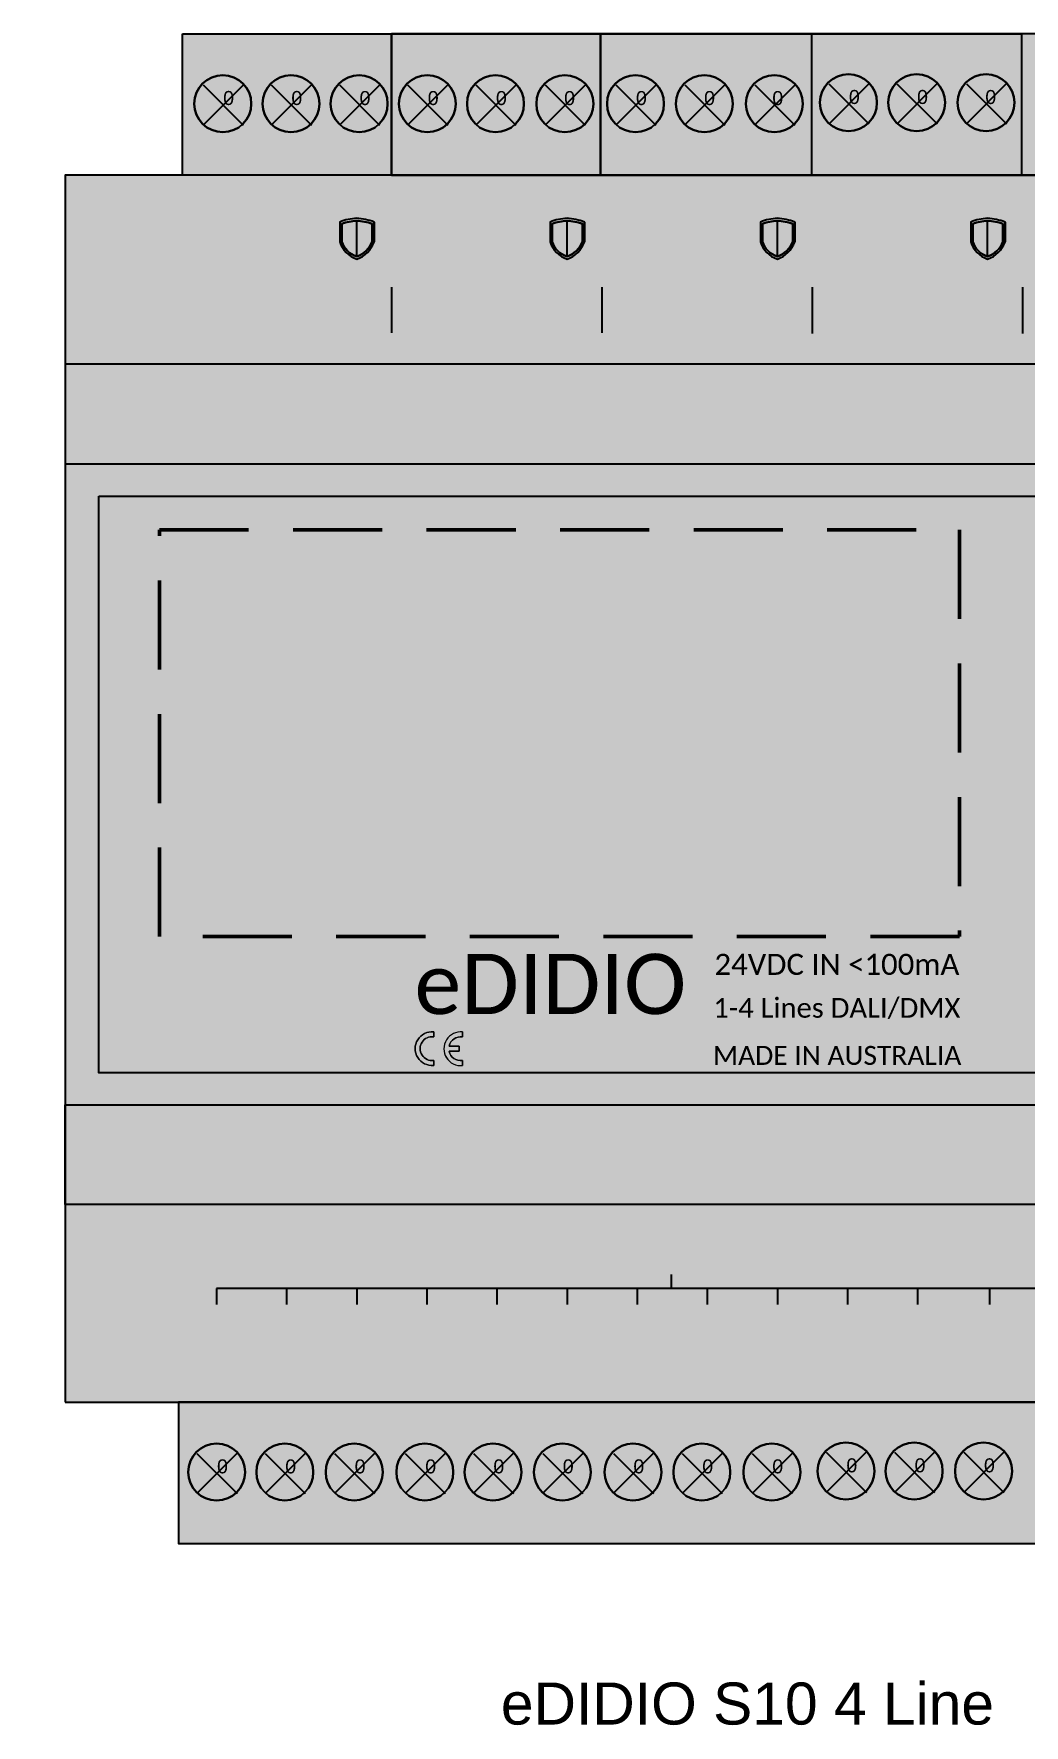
# Model space of a CAD drawing. Header units: millimetres. Extents: x -41 to 354635, y 12 to 309.
# Drawn here: x 36.9 to 107.5, y 13 to 133.6 of the extents above; entities that cross this region are included whole.
import ezdxf

# ---------------------------------------------------------------- set-up
doc = ezdxf.new("R2010")
doc.units = ezdxf.units.MM
doc.linetypes.add('DASHED2', pattern=[9.524999999999999, 6.35, -3.175])
doc.styles.add('ARIALN', font='ARIALN.TTF')
doc.styles.get("Standard").update_dxf_attribs({"font": 'arial.ttf'})

# ---------------------------------------------------------------- blocks, each defined once
blk = doc.blocks.new('CF_EDIDIO_4P')
at = {"color": 7, "attachment_point": 1, "style": 'ARIALN'}
for s, insert, char_height, width in [('{\\H1x;+}', (7.747398752941422, 84.67011732558694), 2.2, 51938.43650000002), ('-', (12.97302408942176, 84.6849349383499), 2.2, 51938.43650000002), ('{\\H1x;+}', (22.74739875294142, 84.67011732558694), 2.2, 51938.43650000002), ('-', (27.97302408942176, 84.6849349383499), 2.2, 51938.43650000002), ('{\\H1x;IR}', (42.189251107009, 84.68287202470952), 2.2, 51938.4365), ('3V3', (50.86688659006347, 84.70156816625519), 2.2, 51938.43650000001), ('-', (58.0503027145113, 84.67213941453286), 2.2, 51938.43650000002), ('+', (62.83925813704388, 84.70156816625519), 2.2, 51938.43650000001), ('{\\H0.88x;DATA 1}', (9.259692677516, 79.43996447110447), 2.5, 51938.4364505088), ('{\\H0.88x;DATA 2}', (24.25969267751577, 79.43996447110447), 2.5, 51938.4364505088), ('{\\H0.88x;LG}', (36.99481518178902, 79.43996447110447), 2.5, 51938.4364505088), ('{\\H0.88x;LG}', (46.99481518178902, 79.43996447110447), 2.5, 51938.4364505088), ('{\\H0.88x;24V}', (58.6663080315592, 79.43996447110447), 2.5, 51938.4364505088), ('{\\H0.88x;DALI / DMX LINES}', (9.631097532982835, 71.58355245082066), 2.5, 51938.4364505088), ('{\\H0.88x;AUXILARY}', (39.59566747676342, 71.58355245082066), 2.5, 51938.4364505088), ('{\\H0.88x;DC IN}', (57.74036696745077, 71.58355245082066), 2.5, 51938.4364505088), ('{\\H0.88x;ETHERNET PORT}', (26.05356120570448, 18.63273733283211), 2.5, 51938.4364505088), ('INPUTS', (21.34847105124689, 11.58766377617445), 2.2, 51938.4364505088), ('I/O', (54.41910247751937, 11.58782479181809), 2.2, 51938.4364505088), ('{\\H0.88x;1}', (7.273475453368093, 6.269881347694536), 2.5, 51938.4364505088), ('{\\H0.88x;2}', (12.20357588965342, 6.269881347694536), 2.5, 51938.4364505088), ('{\\H0.88x;3}', (17.23852567151087, 6.269881347694536), 2.5, 51938.4364505088), ('{\\H0.88x;4}', (22.27347545336809, 6.269881347694536), 2.5, 51938.4364505088), ('{\\H0.88x;5}', (27.21522581693924, 6.269881347694536), 2.5, 51938.4364505088), ('{\\H0.88x;6}', (32.21522581693924, 6.269881347694536), 2.5, 51938.4364505088), ('{\\H0.88x;7}', (37.27335806098839, 6.269881347694536), 2.5, 51938.4364505088), ('{\\H0.88x;8}', (42.27335806098839, 6.269881347694536), 2.5, 51938.4364505088), ('{\\H0.88x;9}', (47.27335806098861, 6.269881347694536), 2.5, 51938.4364505088), ('{\\H0.88x;10}', (51.60791258892257, 6.269881347694536), 2.5, 51938.4364505088), ('{\\H0.88x;11}', (56.67681009480364, 6.269881347694536), 2.5, 51938.4364505088), ('{\\H0.88x;12}', (61.67681009480364, 6.269881347694536), 2.5, 51938.4364505088)]:
    blk.add_mtext(s, dxfattribs=dict(at, insert=insert, char_height=char_height, width=width))
at = {"color": 1, "attachment_point": 1, "style": 'ARIALN'}
for s, insert, char_height, width in [('{\\fCalibri|b0|i0|c0|p0;\\H1x;CONTROL}', (50.35676413907538, 60.55456011454874), 2.820243721163349, 84508.18742535642), ('\\fCalibri|b0|i0|c0|p0;FREAK', (50.29589260293039, 56.8809155012051), 4.452, 131949.2101530607)]:
    blk.add_mtext(s, dxfattribs=dict(at, insert=insert, char_height=char_height, width=width))
at = {"color": 7, "true_color": 0xffffff, "attachment_point": 1, "style": 'ARIALN'}
for s, insert, char_height, width in [('{\\fCalibri|b0|i0|c0|p0;Mon    12:10\\P18/12/2025\\PProfile 1}', (7.446573963753394, 59.41116967388655), 1.8, 52714.6545), ('{\\fCalibri|b0|i0|c0|p0;DC IN}', (32.88601724109856, 56.82316872195281), 2, 59475.48284584535), ('{\\fCalibri|b0|i0|c0|p0;Made In Australia}', (6.793984389736465, 47.74021779521865), 2, 65423.03113042989), ('{\\fCalibri|b0|i0|c0|p0;DATA}', (33.0651725003753, 44.8250991486201), 2, 59475.48284584535), ('{\\fCalibri|b0|i0|c0|p0;24VDC IN <400mA}', (6.793984389736465, 42.9572984638113), 1.9, 65423.03113042989)]:
    blk.add_mtext(s, dxfattribs=dict(at, insert=insert, char_height=char_height, width=width))
at = {"insert": (40.13174750968471, 32.97105524366611), "char_height": 2.5, "width": 67315.92440088178, "attachment_point": 1, "style": 'ARIALN'}
blk.add_mtext('{\\fCalibri|b0|i0|c0|p0;\\c16777215;Network Enabled\\C7;}', dxfattribs=at)
at = {"flags": 1}
for tag, p in [('PWR_NEG', (58.51638564077655, 93.17998054180305)), ('PWR_POS', (63.51293003559329, 93.17998054180305)), ('DA1+', (8.633096360291688, 93.01077789824365)), ('DA1-', (13.49585688627428, 93.01077789824365)), ('DA1G', (18.44542842886165, 93.01077789824365)), ('DA2+', (23.47825191121798, 93.01396248546986)), ('DA2-', (28.39154436626575, 93.01077789824365)), ('DA2G', (33.38808876108249, 93.01077789824365)), ('IN1', (8.43974600814397, -5.076396942138558)), ('IN2', (13.29932194690015, -5.073212354912348)), ('IN3', (18.25207807671393, -5.076396942138558)), ('IN4', (23.28808614629668, -5.076396942138558)), ('IN5', (28.19819401411803, -5.076396942138558)), ('IN6', (33.19473840893477, -5.076396942138558)), ('IN7', (38.47496616846207, -4.996815412773676)), ('IN8', (43.34091128167108, -4.999999999999886)), ('IN9', (48.29048282425845, -4.999999999999886)), ('IN10', (53.3264908938412, -4.999999999999886)), ('IN11', (58.23659876166255, -4.999999999999886)), ('IN12', (63.23314315647929, -4.999999999999886))]:
    blk.add_attdef(tag, p, '', height=1, dxfattribs=at)
blk = doc.blocks.new('CF_EDIDIO_6P')
h = blk.add_hatch(color=3)
h.dxf.hatch_style = 1
h.paths.add_polyline_path([(8.372422157074084, 97.57639694213862), (23.27802984313382, 97.57639694213862), (23.27802984313382, 87.49999999999994), (8.372422157074084, 87.49999999999994)])
h = blk.add_hatch(color=3)
h.dxf.hatch_style = 1
h.paths.add_polyline_path([(23.27802984313382, 97.57639694213862), (38.18363752919356, 97.57639694213862), (38.18363752919356, 87.49999999999994), (23.27802984313382, 87.49999999999994)])
h = blk.add_hatch(color=3)
h.dxf.hatch_style = 1
h.paths.add_polyline_path([(38.18363752919356, 97.57639694213862), (88.11486426143517, 97.57639694213862), (88.11486426143517, 87.49999999999994), (38.18363752919356, 87.49999999999994)])
at = {"true_color": 0xffffff}
for points in [[(13.26980866615156, 92.59280570229379, 1), (9.206659996907888, 92.59280570229379, 1)], [(18.13256919213416, 92.59280570229379, 1), (14.06942052289048, 92.59280570229379, 1)], [(22.99532971811675, 92.59280570229379, 1), (18.93218104887308, 92.59280570229379, 1)], [(27.85809024409934, 92.59280570229379, 1), (23.79494157485567, 92.59280570229379, 1)], [(32.72085077008194, 92.59280570229379, 1), (28.65770210083826, 92.59280570229379, 1)], [(37.6704223126693, 92.59280570229379, 1), (33.60727364342563, 92.59280570229379, 1)], [(42.70643038225205, 92.59280570229379, 1), (38.64328171300838, 92.59280570229379, 1)], [(47.6165382500734, 92.59280570229379, 1), (43.55338958082973, 92.59280570229379, 1)], [(52.61308264489014, 92.59280570229379, 1), (48.54993397564647, 92.59280570229379, 1)], [(57.89649499164386, 92.66920264443246, 1), (53.83334632240019, 92.66920264443246, 1)], [(62.75925551762646, 92.66920264443246, 1), (58.69610684838278, 92.66920264443246, 1)], [(67.70882706021382, 92.66920264443246, 1), (63.64567839097015, 92.66920264443246, 1)], [(12.83105305189031, -4.983591239844884, 1), (8.767904382646634, -4.983591239844884, 1)], [(17.6938135778729, -4.983591239844884, 1), (13.63066490862923, -4.983591239844884, 1)], [(22.64338512046027, -4.983591239844884, 1), (18.58023645121659, -4.983591239844884, 1)], [(27.67939319004302, -4.983591239844884, 1), (23.61624452079934, -4.983591239844884, 1)], [(32.54215371602561, -4.983591239844884, 1), (28.47900504678194, -4.983591239844884, 1)], [(37.49172525861297, -4.983591239844884, 1), (33.4285765893693, -4.983591239844884, 1)], [(42.52773332819572, -4.983591239844884, 1), (38.46458465895205, -4.983591239844884, 1)], [(47.43784119601708, -4.983591239844884, 1), (43.3746925267734, -4.983591239844884, 1)], [(52.43438559083381, -4.983591239844884, 1), (48.37123692159014, -4.983591239844884, 1)], [(57.71779793758753, -4.907194297706212, 1), (53.65464926834386, -4.907194297706212, 1)], [(62.58055846357013, -4.907194297706212, 1), (58.51740979432645, -4.907194297706212, 1)], [(67.53013000615749, -4.907194297706212, 1), (63.46698133691382, -4.907194297706212, 1)]]:
    blk.add_hatch(color=7, dxfattribs=at).paths.add_polyline_path(points)
at = {"true_color": 0x000000}
blk.add_hatch(color=18, dxfattribs=at).paths.add_polyline_path([(106.4999999999999, -5.684341886080801e-14), (-1.13686837721616e-13, -5.684341886080801e-14), (-1.13686837721616e-13, 87.49999999999994), (106.4999999999999, 87.49999999999994)])
h = blk.add_hatch(color=7)
h.dxf.hatch_style = 1
h.paths.add_polyline_path([(19.5833318456356, 82.7484013633204, 0.2383734811423048), (20.79270437595335, 81.50940193222687, 0.2233495947654813), (22.03152174454783, 82.7484013633204), (22.03152174454783, 84.14655877055122), (22.03152174454783, 84.15060714687138, 0.07950360627254213), (20.79270437595335, 84.42395996140164, 0.08642453098822539), (19.5833318456356, 84.15060714687138)])
h.paths.add_polyline_path([(20.79270437595335, 81.70390571640655, -0.2454778630401369), (19.7282908818039, 82.7484013633204), (19.72829088180413, 84.02926603923356, -0.07558234093984903), (20.79270437595358, 84.24586509751003, -0.06828637602615066), (21.88656270837953, 84.0292660392335), (21.88656270837953, 82.7484013633204, -0.2286018967249656)], flags=16)
h = blk.add_hatch(color=7)
h.dxf.hatch_style = 1
h.paths.add_polyline_path([(19.72829088180413, 84.02926603923356), (19.7282908818039, 82.7484013633204, 0.24547786304014), (20.79270437595335, 81.70390571640655), (20.79270437595358, 84.24586509751003, 0.07558234093984925)])
h = blk.add_hatch(color=7)
h.dxf.hatch_style = 1
h.paths.add_polyline_path([(34.58333184563583, 82.7484013633204, 0.2383734811423048), (35.79270437595358, 81.50940193222687, 0.2233495947654813), (37.03152174454806, 82.7484013633204), (37.03152174454806, 84.14655877055122), (37.03152174454806, 84.15060714687138, 0.07950360627254213), (35.79270437595358, 84.42395996140164, 0.08642453098822539), (34.58333184563583, 84.15060714687138)])
h.paths.add_polyline_path([(35.79270437595358, 81.70390571640655, -0.2454778630401369), (34.72829088180413, 82.7484013633204), (34.72829088180413, 84.02926603923356, -0.07558234093984903), (35.79270437595358, 84.24586509751003, -0.06828637602615066), (36.88656270837953, 84.0292660392335), (36.88656270837953, 82.7484013633204, -0.2286018967249656)], flags=16)
h = blk.add_hatch(color=7)
h.dxf.hatch_style = 1
h.paths.add_polyline_path([(34.72829088180413, 84.02926603923356), (34.72829088180413, 82.7484013633204, 0.24547786304014), (35.79270437595358, 81.70390571640655), (35.79270437595358, 84.24586509751003, 0.07558234093984925)])
h = blk.add_hatch(color=7)
h.dxf.hatch_style = 1
h.paths.add_polyline_path([(49.58333184563469, 82.7484013633204, 0.2383734811423048), (50.79270437595244, 81.50940193222687, 0.2233495947654813), (52.03152174454692, 82.7484013633204), (52.03152174454692, 84.14655877055122), (52.03152174454692, 84.15060714687138, 0.07950360627254213), (50.79270437595244, 84.42395996140164, 0.08642453098822539), (49.58333184563469, 84.15060714687138)])
h.paths.add_polyline_path([(50.79270437595244, 81.70390571640655, -0.2454778630401369), (49.72829088180299, 82.7484013633204), (49.72829088180322, 84.02926603923356, -0.07558234093984903), (50.79270437595267, 84.24586509751003, -0.06828637602615066), (51.88656270837862, 84.0292660392335), (51.88656270837862, 82.7484013633204, -0.2286018967249656)], flags=16)
h = blk.add_hatch(color=7)
h.dxf.hatch_style = 1
h.paths.add_polyline_path([(49.72829088180322, 84.02926603923356), (49.72829088180299, 82.7484013633204, 0.24547786304014), (50.79270437595244, 81.70390571640655), (50.79270437595267, 84.24586509751003, 0.07558234093984925)])
h = blk.add_hatch(color=7)
h.dxf.hatch_style = 1
h.paths.add_polyline_path([(64.58333184563492, 82.7484013633204, 0.2383734811423048), (65.79270437595267, 81.50940193222687, 0.2233495947654813), (67.03152174454715, 82.7484013633204), (67.03152174454715, 84.14655877055122), (67.03152174454715, 84.15060714687138, 0.07950360627254213), (65.79270437595267, 84.42395996140164, 0.08642453098822539), (64.58333184563492, 84.15060714687138)])
h.paths.add_polyline_path([(65.79270437595267, 81.70390571640655, -0.2454778630401369), (64.72829088180322, 82.7484013633204), (64.72829088180322, 84.02926603923356, -0.07558234093984903), (65.79270437595267, 84.24586509751003, -0.06828637602615066), (66.88656270837862, 84.0292660392335), (66.88656270837862, 82.7484013633204, -0.2286018967249656)], flags=16)
h = blk.add_hatch(color=7)
h.dxf.hatch_style = 1
h.paths.add_polyline_path([(64.72829088180322, 84.02926603923356), (64.72829088180322, 82.7484013633204, 0.24547786304014), (65.79270437595267, 81.70390571640655), (65.79270437595267, 84.24586509751003, 0.07558234093984925)])
at = {"linetype": 'Continuous', "lineweight": 5}
h = blk.add_hatch(color=7, dxfattribs=at)
h.dxf.hatch_style = 1
edge = h.paths.add_edge_path()
edge.add_arc((26.16327726106203, 25.21063587802581), 0.8480659814480211, 81.91512615239404, 278.0848738476059)
edge.add_line((26.28254914164938, 24.37099897591673), (26.28254914164938, 24.01892508056721))
edge.add_arc((26.15386418973742, 25.21063587802581), 1.198638578403837, 83.83688921473453, 276.16311078526553, ccw=False)
edge.add_line((26.28254914164938, 26.40234667548822), (26.28254914164938, 26.0502727801387))
h = blk.add_hatch(color=7, dxfattribs=at)
h.dxf.hatch_style = 1
h.paths.add_polyline_path([(28.33460714038631, 26.40245286160899, 1.104968171231623), (28.33225977793302, 24.00394822525465), (28.33225977793302, 24.37063732214818, -0.4010935147508513), (27.38247101098898, 25.03051096397286), (28.08865855563693, 25.03051096397286), (28.08865855563693, 25.39364897927538), (27.3840162791372, 25.39364897927538, -0.3842224023708505), (28.33460714038631, 26.05038538166133)])
h = blk.add_hatch(color=3)
h.dxf.hatch_style = 1
h.paths.add_polyline_path([(8.08487888711386, -5.684341886080801e-14), (98.20652212840434, -5.684341886080801e-14), (98.20652212840434, -10.07639694213873), (8.08487888711386, -10.07639694213873)])
at = {"color": 18, "ltscale": 0.5}
for p, q in [((54.54893488694086, 91.23999483012807), (57.4073505137452, 94.09841045699062)), ((59.41169541292345, 91.23999483012807), (62.27011103972779, 94.09841045699062)), ((64.36126695551081, 91.23999483012807), (67.21968258231516, 94.09841045699062)), ((9.835812034365858, 93.92920781342758), (12.69422766140303, 91.0707921865723)), ((9.922248561448555, 91.1635978879894), (12.7806641882529, 94.02201351485195)), ((14.69857256034845, 93.92920781342758), (17.55698818738563, 91.0707921865723)), ((14.78500908743115, 91.1635978879894), (17.64342471423549, 94.02201351485195)), ((19.56133308633105, 93.92920781342758), (22.41974871336822, 91.0707921865723)), ((19.64776961341374, 91.1635978879894), (22.50618524021809, 94.02201351485195)), ((24.42409361231364, 93.92920781342758), (27.28250923935082, 91.0707921865723)), ((24.51053013939634, 91.1635978879894), (27.36894576620068, 94.02201351485195)), ((29.28685413829623, 93.92920781342758), (32.14526976533341, 91.0707921865723)), ((29.37329066537893, 91.1635978879894), (32.23170629218328, 94.02201351485195)), ((34.2364256808836, 93.92920781342758), (37.09484130792077, 91.0707921865723)), ((34.3228622079663, 91.1635978879894), (37.18127783477064, 94.02201351485195)), ((39.27243375046635, 93.92920781342758), (42.13084937750352, 91.0707921865723)), ((39.35887027754904, 91.1635978879894), (42.21728590435339, 94.02201351485195)), ((44.1825416182877, 93.92920781342758), (47.04095724532488, 91.0707921865723)), ((44.2689781453704, 91.1635978879894), (47.12739377217474, 94.02201351485195)), ((49.17908601310444, 93.92920781342758), (52.03750164014161, 91.0707921865723)), ((49.26552254018713, 91.1635978879894), (52.12393816699148, 94.02201351485195)), ((54.46249835985816, 94.00560475556625), (57.32091398689533, 91.14718912871098)), ((59.32525888584075, 94.00560475556625), (62.18367451287793, 91.14718912871098)), ((64.27483042842812, 94.00560475556625), (67.13324605546529, 91.14718912871098)), ((9.483492947187301, -6.412799054149275), (12.34190857399165, -3.554383427286723)), ((14.3462534731699, -6.412799054149275), (17.20466909997424, -3.554383427286723)), ((19.29582501575726, -6.412799054149275), (22.1542406425616, -3.554383427286723)), ((24.33183308534001, -6.412799054149275), (27.19024871214435, -3.554383427286723)), ((29.1945936113226, -6.412799054149275), (32.05300923812695, -3.554383427286723)), ((34.14416515390997, -6.412799054149275), (37.00258078071431, -3.554383427286723)), ((39.18017322349272, -6.412799054149275), (42.03858885029706, -3.554383427286723)), ((44.09028109131407, -6.412799054149275), (46.94869671811841, -3.554383427286723)), ((49.08682548613081, -6.412799054149275), (51.94524111293515, -3.554383427286723)), ((54.28380130580183, -3.570792186572419), (57.14221693283901, -6.429207813427695)), ((54.37023783288453, -6.336402112010603), (57.22865345968887, -3.477986485148051)), ((59.14656183178442, -3.570792186572419), (62.0049774588216, -6.429207813427695)), ((59.23299835886712, -6.336402112010603), (62.09141398567147, -3.477986485148051)), ((64.09613337437179, -3.570792186572419), (66.95454900140896, -6.429207813427695)), ((64.18256990145449, -6.336402112010603), (67.04098552825883, -3.477986485148051)), ((9.397056420104605, -3.647189128711091), (12.25547204714178, -6.505604755566367)), ((14.2598169460872, -3.647189128711091), (17.11823257312437, -6.505604755566367)), ((19.20938848867456, -3.647189128711091), (22.06780411571174, -6.505604755566367)), ((24.24539655825731, -3.647189128711091), (27.10381218529449, -6.505604755566367)), ((29.10815708423991, -3.647189128711091), (31.96657271127708, -6.505604755566367)), ((34.05772862682727, -3.647189128711091), (36.91614425386445, -6.505604755566367)), ((39.09373669641002, -3.647189128711091), (41.95215232344719, -6.505604755566367)), ((44.00384456423137, -3.647189128711091), (46.86226019126855, -6.505604755566367)), ((49.00038895904811, -3.647189128711091), (51.85880458608528, -6.505604755566367))]:
    blk.add_line(p, q, dxfattribs=at)
at = {"color": 7}
for p, q in [((23.29270437595335, 76.24365342625521), (23.29270437595335, 79.51632651381766)), ((38.29270437595335, 76.24365342625521), (38.29270437595335, 79.51632651381766)), ((53.29270437595244, 76.24365342625521), (53.29270437595244, 79.51632651381766)), ((53.29270437595244, 76.20621598881775), (53.29270437595244, 79.4788890763802)), ((68.29270437595244, 76.24365342625521), (68.29270437595244, 79.51632651381766)), ((68.29270437595244, 76.20621598881775), (68.29270437595244, 79.4788890763802))]:
    blk.add_line(p, q, dxfattribs=at)
for points in [[(8.372422157074084, 97.57639694213862), (23.27802984313382, 97.57639694213862), (23.27802984313382, 87.49999999999994), (8.372422157074084, 87.49999999999994)], [(88.11486426143517, 97.57639694213862), (23.27802984313382, 97.57639694213862), (23.27802984313382, 87.49999999999994), (88.11486426143517, 87.49999999999994)], [(23.27802984313382, 97.57639694213862), (38.18363752919356, 97.57639694213862), (38.18363752919356, 87.49999999999994), (23.27802984313382, 87.49999999999994)], [(38.18363752919356, 97.57639694213862), (53.23534670190827, 97.57639694213862), (53.23534670190827, 87.49999999999994), (38.18363752919356, 87.49999999999994)], [(53.24999999999989, 97.57639694213862), (68.20724666982062, 97.57639694213862), (68.20724666982062, 87.49999999999994), (53.24999999999989, 87.49999999999994)], [(98.20652212840434, -5.684341886080801e-14), (8.08487888711386, -5.684341886080801e-14), (8.08487888711386, -10.07639694213873), (98.20652212840434, -10.07639694213873)]]:
    blk.add_lwpolyline(points, close=True)
for points in [[(13.26980866615156, 92.59280570229379, 1), (9.206659996907888, 92.59280570229379, 1)], [(13.26980866615156, 92.59280570229379, 1), (9.206659996907888, 92.59280570229379, 1)], [(18.13256919213416, 92.59280570229379, 1), (14.06942052289048, 92.59280570229379, 1)], [(18.13256919213416, 92.59280570229379, 1), (14.06942052289048, 92.59280570229379, 1)], [(22.99532971811675, 92.59280570229379, 1), (18.93218104887308, 92.59280570229379, 1)], [(22.99532971811675, 92.59280570229379, 1), (18.93218104887308, 92.59280570229379, 1)], [(27.85809024409934, 92.59280570229379, 1), (23.79494157485567, 92.59280570229379, 1)], [(27.85809024409934, 92.59280570229379, 1), (23.79494157485567, 92.59280570229379, 1)], [(32.72085077008194, 92.59280570229379, 1), (28.65770210083826, 92.59280570229379, 1)], [(32.72085077008194, 92.59280570229379, 1), (28.65770210083826, 92.59280570229379, 1)], [(37.6704223126693, 92.59280570229379, 1), (33.60727364342563, 92.59280570229379, 1)], [(37.6704223126693, 92.59280570229379, 1), (33.60727364342563, 92.59280570229379, 1)], [(42.70643038225205, 92.59280570229379, 1), (38.64328171300838, 92.59280570229379, 1)], [(42.70643038225205, 92.59280570229379, 1), (38.64328171300838, 92.59280570229379, 1)], [(47.6165382500734, 92.59280570229379, 1), (43.55338958082973, 92.59280570229379, 1)], [(47.6165382500734, 92.59280570229379, 1), (43.55338958082973, 92.59280570229379, 1)], [(52.61308264489014, 92.59280570229379, 1), (48.54993397564647, 92.59280570229379, 1)], [(52.61308264489014, 92.59280570229379, 1), (48.54993397564647, 92.59280570229379, 1)], [(57.89649499164386, 92.66920264443246, 1), (53.83334632240019, 92.66920264443246, 1)], [(57.89649499164386, 92.66920264443246, 1), (53.83334632240019, 92.66920264443246, 1)], [(62.75925551762646, 92.66920264443246, 1), (58.69610684838278, 92.66920264443246, 1)], [(62.75925551762646, 92.66920264443246, 1), (58.69610684838278, 92.66920264443246, 1)], [(67.70882706021382, 92.66920264443246, 1), (63.64567839097015, 92.66920264443246, 1)], [(67.70882706021382, 92.66920264443246, 1), (63.64567839097015, 92.66920264443246, 1)], [(12.83105305189031, -4.983591239844884, 1), (8.767904382646634, -4.983591239844884, 1)], [(12.83105305189031, -4.983591239844884, 1), (8.767904382646634, -4.983591239844884, 1)], [(17.6938135778729, -4.983591239844884, 1), (13.63066490862923, -4.983591239844884, 1)], [(17.6938135778729, -4.983591239844884, 1), (13.63066490862923, -4.983591239844884, 1)], [(22.64338512046027, -4.983591239844884, 1), (18.58023645121659, -4.983591239844884, 1)], [(22.64338512046027, -4.983591239844884, 1), (18.58023645121659, -4.983591239844884, 1)], [(27.67939319004302, -4.983591239844884, 1), (23.61624452079934, -4.983591239844884, 1)], [(27.67939319004302, -4.983591239844884, 1), (23.61624452079934, -4.983591239844884, 1)], [(32.54215371602561, -4.983591239844884, 1), (28.47900504678194, -4.983591239844884, 1)], [(32.54215371602561, -4.983591239844884, 1), (28.47900504678194, -4.983591239844884, 1)], [(37.49172525861297, -4.983591239844884, 1), (33.4285765893693, -4.983591239844884, 1)], [(37.49172525861297, -4.983591239844884, 1), (33.4285765893693, -4.983591239844884, 1)], [(42.52773332819572, -4.983591239844884, 1), (38.46458465895205, -4.983591239844884, 1)], [(42.52773332819572, -4.983591239844884, 1), (38.46458465895205, -4.983591239844884, 1)], [(47.43784119601708, -4.983591239844884, 1), (43.3746925267734, -4.983591239844884, 1)], [(47.43784119601708, -4.983591239844884, 1), (43.3746925267734, -4.983591239844884, 1)], [(52.43438559083381, -4.983591239844884, 1), (48.37123692159014, -4.983591239844884, 1)], [(52.43438559083381, -4.983591239844884, 1), (48.37123692159014, -4.983591239844884, 1)], [(57.71779793758753, -4.907194297706212, 1), (53.65464926834386, -4.907194297706212, 1)], [(57.71779793758753, -4.907194297706212, 1), (53.65464926834386, -4.907194297706212, 1)], [(62.58055846357013, -4.907194297706212, 1), (58.51740979432645, -4.907194297706212, 1)], [(62.58055846357013, -4.907194297706212, 1), (58.51740979432645, -4.907194297706212, 1)], [(67.53013000615749, -4.907194297706212, 1), (63.46698133691382, -4.907194297706212, 1)], [(67.53013000615749, -4.907194297706212, 1), (63.46698133691382, -4.907194297706212, 1)]]:
    blk.add_lwpolyline(points, format="xyb", close=True)
at = {"ltscale": 0.5}
blk.add_lwpolyline([(-1.13686837721616e-13, -5.684341886080801e-14), (106.4999999999999, -5.684341886080801e-14), (106.4999999999999, 87.49999999999994), (-1.13686837721616e-13, 87.49999999999994)], close=True, dxfattribs=at)
at = {"color": 18}
for points in [[(19.5833318456356, 82.7484013633204, 0.2383734811423048), (20.79270437595335, 81.50940193222687, 0.2233495947654813), (22.03152174454783, 82.7484013633204), (22.03152174454783, 84.14655877055122), (22.03152174454783, 84.15060714687138, 0.07950360627254213), (20.79270437595335, 84.42395996140164, 0.08642453098822539), (19.5833318456356, 84.15060714687138)], [(34.58333184563583, 82.7484013633204, 0.2383734811423048), (35.79270437595358, 81.50940193222687, 0.2233495947654813), (37.03152174454806, 82.7484013633204), (37.03152174454806, 84.14655877055122), (37.03152174454806, 84.15060714687138, 0.07950360627254213), (35.79270437595358, 84.42395996140164, 0.08642453098822539), (34.58333184563583, 84.15060714687138)], [(49.58333184563469, 82.7484013633204, 0.2383734811423048), (50.79270437595244, 81.50940193222687, 0.2233495947654813), (52.03152174454692, 82.7484013633204), (52.03152174454692, 84.14655877055122), (52.03152174454692, 84.15060714687138, 0.07950360627254213), (50.79270437595244, 84.42395996140164, 0.08642453098822539), (49.58333184563469, 84.15060714687138)], [(64.58333184563492, 82.7484013633204, 0.2383734811423048), (65.79270437595267, 81.50940193222687, 0.2233495947654813), (67.03152174454715, 82.7484013633204), (67.03152174454715, 84.14655877055122), (67.03152174454715, 84.15060714687138, 0.07950360627254213), (65.79270437595267, 84.42395996140164, 0.08642453098822539), (64.58333184563492, 84.15060714687138)]]:
    blk.add_lwpolyline(points, format="xyb", close=True, dxfattribs=at)
for points in [[(19.5833318456356, 84.15060714687138), (19.5833318456356, 82.7484013633204)], [(19.7282908818039, 84.0292660392335), (19.7282908818039, 82.7484013633204)], [(20.79270437595335, 81.70390571640655), (20.79270437595335, 84.24586509751003)], [(21.88656270837953, 82.7484013633204), (21.88656270837953, 84.0292660392335)], [(22.03152174454783, 84.14655877055122), (22.03152174454783, 82.7443529870003)], [(34.58333184563583, 84.15060714687138), (34.58333184563583, 82.7484013633204)], [(34.72829088180413, 84.0292660392335), (34.72829088180413, 82.7484013633204)], [(35.79270437595358, 81.70390571640655), (35.79270437595335, 84.24586509751003)], [(36.88656270837953, 82.7484013633204), (36.88656270837953, 84.0292660392335)], [(37.03152174454806, 84.14655877055122), (37.03152174454806, 82.7443529870003)], [(49.58333184563469, 84.15060714687138), (49.58333184563469, 82.7484013633204)], [(49.72829088180299, 84.0292660392335), (49.72829088180299, 82.7484013633204)], [(50.79270437595244, 81.70390571640655), (50.79270437595244, 84.24586509751003)], [(51.88656270837862, 82.7484013633204), (51.88656270837862, 84.0292660392335)], [(52.03152174454692, 84.14655877055122), (52.03152174454692, 82.7443529870003)], [(64.58333184563492, 84.15060714687138), (64.58333184563492, 82.7484013633204)], [(64.72829088180322, 84.0292660392335), (64.72829088180322, 82.7484013633204)], [(65.79270437595267, 81.70390571640655), (65.79270437595244, 84.24586509751003)], [(66.88656270837862, 82.7484013633204), (66.88656270837862, 84.0292660392335)], [(67.03152174454715, 84.14655877055122), (67.03152174454715, 82.7443529870003)]]:
    blk.add_lwpolyline(points, dxfattribs=at)
at = {"color": 7}
for points in [[(19.72829088180413, 84.02926603923356), (19.7282908818039, 82.7484013633204, 0.24547786304014), (20.79270437595335, 81.70390571640655), (20.79270437595358, 84.24586509751003, 0.07558234093984925)], [(20.79270437595335, 81.70390571640655, -0.2454778630401369), (19.7282908818039, 82.7484013633204), (19.72829088180413, 84.02926603923356, -0.07558234093984903), (20.79270437595358, 84.24586509751003, -0.06828637602615066), (21.88656270837953, 84.0292660392335), (21.88656270837953, 82.7484013633204, -0.2286018967249656)], [(34.72829088180413, 84.02926603923356), (34.72829088180413, 82.7484013633204, 0.24547786304014), (35.79270437595358, 81.70390571640655), (35.79270437595358, 84.24586509751003, 0.07558234093984925)], [(35.79270437595358, 81.70390571640655, -0.2454778630401369), (34.72829088180413, 82.7484013633204), (34.72829088180413, 84.02926603923356, -0.07558234093984903), (35.79270437595358, 84.24586509751003, -0.06828637602615066), (36.88656270837953, 84.0292660392335), (36.88656270837953, 82.7484013633204, -0.2286018967249656)], [(49.72829088180322, 84.02926603923356), (49.72829088180299, 82.7484013633204, 0.24547786304014), (50.79270437595244, 81.70390571640655), (50.79270437595267, 84.24586509751003, 0.07558234093984925)], [(50.79270437595244, 81.70390571640655, -0.2454778630401369), (49.72829088180299, 82.7484013633204), (49.72829088180322, 84.02926603923356, -0.07558234093984903), (50.79270437595267, 84.24586509751003, -0.06828637602615066), (51.88656270837862, 84.0292660392335), (51.88656270837862, 82.7484013633204, -0.2286018967249656)], [(64.72829088180322, 84.02926603923356), (64.72829088180322, 82.7484013633204, 0.24547786304014), (65.79270437595267, 81.70390571640655), (65.79270437595267, 84.24586509751003, 0.07558234093984925)], [(65.79270437595267, 81.70390571640655, -0.2454778630401369), (64.72829088180322, 82.7484013633204), (64.72829088180322, 84.02926603923356, -0.07558234093984903), (65.79270437595267, 84.24586509751003, -0.06828637602615066), (66.88656270837862, 84.0292660392335), (66.88656270837862, 82.7484013633204, -0.2286018967249656)]]:
    blk.add_lwpolyline(points, format="xyb", close=True, dxfattribs=at)
at = {"color": 137, "linetype": 'Continuous', "lineweight": -2}
for points in [[(106.4999999999999, 74.01077789824348), (-1.13686837721616e-13, 74.01077789824348), (-1.13686837721616e-13, 66.91084878926716), (106.4999999999999, 66.91084878926716)], [(2.384786210373818, 64.60896136761215), (104.6167015982222, 64.60896136761215), (104.6167015982222, 23.49740731364017), (2.384786210373818, 23.49740731364017)], [(-1.13686837721616e-13, 21.19566167403269), (106.4999999999999, 21.19566167403269), (106.4999999999999, 14.09559078300884), (-1.13686837721616e-13, 14.09559078300884)]]:
    blk.add_lwpolyline(points, close=True, dxfattribs=at)
at = {"color": 9, "linetype": 'DASHED2', "lineweight": 50}
for points in [[(63.78637789424249, 33.19606396834837), (6.729067518059196, 33.19606396834837), (6.729067518059196, 62.20071595207952), (63.78637789424249, 62.20071595207952)], [(63.78637789424249, 33.19606396834837), (6.729067518059651, 33.19606396834837), (6.729067518059651, 62.20071595207952), (63.78637789424249, 62.20071595207952)]]:
    blk.add_lwpolyline(points, close=True, dxfattribs=at)
at = {"color": 7, "linetype": 'Continuous', "lineweight": 5}
for points in [[(26.28254914164938, 26.40234667548822, 1.113796680491583), (26.28254914164938, 24.01892508056341)], [(26.28254914164938, 24.01892508056341, -1.113796680491582), (26.28254914164938, 26.40234667548822)], [(26.28254914164938, 26.40234667548822, 1.113796680491583), (26.28254914164938, 24.01892508056341)], [(26.28254914164938, 24.37099897591298, -1.152090694924252), (26.28254914164938, 26.05027278013864)], [(26.28254914164938, 26.05027278013864, 1.152090694924252), (26.28254914164938, 24.37099897591298)], [(26.28254914164938, 24.37099897591298, -1.152090694924252), (26.28254914164938, 26.05027278013864)]]:
    blk.add_lwpolyline(points, format="xyb", dxfattribs=at)
for points in [[(26.28254914164938, 26.40234667548822), (26.28254914164938, 26.05027278013864)], [(26.28254914164938, 26.05027278013864), (26.28254914164938, 26.40234667548822)], [(26.28254914164938, 26.40234667548822), (26.28254914164938, 26.05027278013864)], [(26.28254914164938, 26.05027278013864), (26.28254914164938, 26.40234667548822)], [(27.3840162791372, 25.39364897927538), (28.08865855563693, 25.39364897927538), (28.08865855563693, 25.03051096397286), (27.38247101098898, 25.03051096397286)], [(28.33460714038631, 26.40245927701102), (28.33460714038631, 26.05038538166133)], [(26.28254914164938, 24.37099897591673), (26.28254914164938, 24.01892508056716)], [(26.28254914164938, 24.01892508056716), (26.28254914164938, 24.37099897591673)], [(26.28254914164938, 24.01892508056716), (26.28254914164938, 24.37099897591673)], [(26.28254914164938, 24.37099897591673), (26.28254914164938, 24.01892508056716)], [(28.33225977793302, 24.37063732214818), (28.33225977793302, 24.00394822525465)]]:
    blk.add_lwpolyline(points, dxfattribs=at)
blk.add_lwpolyline([(28.33460714038631, 26.40245286160899, 1.104968171231623), (28.33225977793302, 24.00394822525465), (28.33225977793302, 24.37063732214818, -0.4010935147508513), (27.38247101098898, 25.03051096397286), (28.08865855563693, 25.03051096397286), (28.08865855563693, 25.39364897927538), (27.3840162791372, 25.39364897927538, -0.3842224023708505), (28.33460714038631, 26.05038538166133)], format="xyb", close=True, dxfattribs=at)
at = {"color": 7}
for points in [[(43.22129719957536, 9.116205227789578), (43.22129719957536, 8.116205227789578)], [(28.50707977973059, 8.116205227789578), (10.79270437595358, 8.116205227789578)], [(10.79270437595358, 8.116205227789578), (10.79270437595358, 6.976728187853894)], [(15.79270437595358, 8.116205227789578), (15.79270437595358, 6.976728187853894)], [(20.79270437595358, 8.116205227789578), (20.79270437595358, 6.976728187853894)], [(25.79270437595358, 8.116205227789578), (25.79270437595358, 6.976728187853894)], [(75.91074844659636, 8.116205227789578), (28.50707977973059, 8.116205227789578)], [(30.79270437595358, 8.116205227789578), (30.79270437595358, 6.976728187853894)], [(35.79270437595358, 8.116205227789578), (35.79270437595358, 6.976728187853894)], [(40.79270437595358, 8.116205227789578), (40.79270437595358, 6.976728187853894)], [(45.79270437595358, 8.116205227789578), (45.79270437595358, 6.976728187853894)], [(50.81063105421583, 8.116205227789578), (50.81063105421583, 6.976728187853894)], [(55.79270437595335, 8.116205227789578), (55.79270437595335, 6.976728187853894)], [(60.79270437595335, 8.116205227789578), (60.79270437595335, 6.976728187853894)], [(65.92867512485884, 8.116205227789578), (65.92867512485884, 6.976728187853894)]]:
    blk.add_lwpolyline(points, dxfattribs=at)
at = {"ltscale": 0.5}
for centre in [(11.23823433152972, 92.59280570229379), (16.10099485751232, 92.59280570229379), (20.96375538349491, 92.59280570229379), (25.82651590947751, 92.59280570229379), (30.6892764354601, 92.59280570229379), (35.63884797804747, 92.59280570229379), (40.67485604763021, 92.59280570229379), (45.58496391545157, 92.59280570229379), (50.5815083102683, 92.59280570229379), (55.86492065702203, 92.66920264443246), (60.72768118300462, 92.66920264443246), (65.67725272559198, 92.66920264443246), (10.79947871726847, -4.983591239844884), (15.66223924325107, -4.983591239844884), (20.61181078583843, -4.983591239844884), (25.64781885542118, -4.983591239844884), (30.51057938140377, -4.983591239844884), (35.46015092399114, -4.983591239844884), (40.49615899357389, -4.983591239844884), (45.40626686139524, -4.983591239844884), (50.40281125621198, -4.983591239844884), (55.6862236029657, -4.907194297706212), (60.54898412894829, -4.907194297706212), (65.49855567153566, -4.907194297706212)]:
    blk.add_circle(centre, 2.031574334621837, dxfattribs=at)
at = {"color": 18}
for centre, radius, start, end in [((20.97283893859333, 80.81506486858166), 3.613387918787259, 92.85749279527937, 112.6154418604204), ((20.97283893859333, 80.63697000469051), 3.613387918786755, 92.85749279527978, 110.1468165157714), ((20.55798513953175, 80.41643076995581), 4.014397008298621, 68.46540154475186, 86.64804053681789), ((20.55035073386819, 80.1515668139557), 4.101464826442844, 70.98661905371345, 86.61244586440328), ((35.97283893859355, 80.81506486858166), 3.613387918787259, 92.85749279527937, 112.6154418604204), ((35.97283893859333, 80.63697000469051), 3.613387918786755, 92.85749279527619, 110.1468165157675), ((35.55798513953175, 80.41643076995581), 4.014397008298621, 68.46540154474825, 86.64804053681463), ((35.55035073386819, 80.1515668139557), 4.101464826442844, 70.98661905371345, 86.6124458644001), ((50.97283893859242, 80.81506486858166), 3.613387918787259, 92.85749279527937, 112.6154418604204), ((50.97283893859242, 80.63697000469051), 3.613387918786755, 92.85749279527978, 110.1468165157714), ((50.55798513953084, 80.41643076995581), 4.014397008298621, 68.46540154475186, 86.64804053681789), ((50.55035073386728, 80.1515668139557), 4.101464826442844, 70.98661905371345, 86.61244586440328), ((65.97283893859264, 80.81506486858166), 3.613387918787259, 92.85749279527937, 112.6154418604204), ((65.97283893859242, 80.63697000469051), 3.613387918786755, 92.85749279527619, 110.1468165157675), ((65.55798513953084, 80.41643076995581), 4.014397008298621, 68.46540154474825, 86.64804053681463), ((65.55035073386728, 80.1515668139557), 4.101464826442844, 70.98661905371345, 86.6124458644001), ((21.41361281963316, 83.32518998897467), 1.919013695224888, 197.4915500727938, 251.1218848495773), ((21.26013459549142, 83.24485292808691), 1.610282372543073, 197.9568668795253, 253.1253747694046), ((20.25706211167233, 83.35988711088567), 1.7404559788013, 287.9242732408244, 339.4309155202089), ((20.09445688282005, 83.44636420463377), 2.058973629358772, 289.823515962104, 340.1849038797392), ((36.41361281963316, 83.32518998897467), 1.919013695224888, 197.4915500727938, 251.1218848495845), ((36.26013459549142, 83.24485292808691), 1.610282372543073, 197.9568668795253, 253.1253747694129), ((35.25706211167233, 83.35988711088567), 1.7404559788013, 287.9242732408324, 339.4309155202089), ((35.09445688282005, 83.44636420463377), 2.058973629358772, 289.8235159621108, 340.1849038797392), ((51.41361281963225, 83.32518998897467), 1.919013695224888, 197.4915500727938, 251.1218848495773), ((51.26013459549051, 83.24485292808691), 1.610282372543073, 197.9568668795253, 253.1253747694046), ((50.25706211167142, 83.35988711088567), 1.7404559788013, 287.9242732408244, 339.4309155202089), ((50.09445688281914, 83.44636420463377), 2.058973629358772, 289.823515962104, 340.1849038797392), ((66.41361281963225, 83.32518998897467), 1.919013695224888, 197.4915500727938, 251.1218848495845), ((66.26013459549051, 83.24485292808691), 1.610282372543073, 197.9568668795253, 253.1253747694129), ((65.25706211167142, 83.35988711088567), 1.7404559788013, 287.9242732408324, 339.4309155202089), ((65.09445688281914, 83.44636420463377), 2.058973629358772, 289.8235159621108, 340.1849038797392)]:
    blk.add_arc(centre, radius, start, end, dxfattribs=at)
at = {"color": 7, "linetype": 'Continuous', "lineweight": 5}
for centre, radius, start, end in [((26.15386418973742, 25.21063587802581), 1.198638578403837, 83.83688921491586, 276.1631107850841), ((26.16327726106203, 25.21063587802581), 0.8480659814480214, 81.91512615265684, 278.0848738473432), ((28.21352937755876, 25.2033178908552), 1.205232136450119, 84.18430077516862, 275.6535185917026), ((28.2235437727719, 25.19481072562309), 0.8627531881609339, 82.6037129640339, 166.6752881414745), ((28.20249426370049, 25.19733519302173), 0.8368204457297836, 191.4992359820499, 278.9208399455344)]:
    blk.add_arc(centre, radius, start, end, dxfattribs=at)
at = {"color": 7, "attachment_point": 1, "style": 'ARIALN'}
for s, insert, char_height, width in [('{\\H1x;+}', (10.21280142521562, 84.38914258932795), 2.2, 51938.43650000002), ('-', (15.43842676169572, 84.4039602020909), 2.2, 51938.43650000002), ('{\\H1x;+}', (25.21280142521539, 84.38914258932795), 2.2, 51938.43650000002), ('-', (30.43842676169572, 84.4039602020909), 2.2, 51938.43650000002), ('{\\H1x;+}', (40.21280142521471, 84.38914258932795), 2.2, 51938.43650000002), ('-', (45.43842676169481, 84.4039602020909), 2.2, 51938.43650000002), ('{\\H1x;+}', (55.21280142521448, 84.38914258932795), 2.2, 51938.43650000002), ('-', (60.43842676169481, 84.4039602020909), 2.2, 51938.43650000002), ('{\\H0.88x;DATA 1}', (11.72509534978997, 79.12008650507931), 2.5, 51938.4364505088), ('{\\H0.88x;DATA 2}', (26.72509534978997, 79.12008650507931), 2.5, 51938.4364505088), ('{\\H0.88x;DATA 3}', (41.72509534978906, 79.12008650507931), 2.5, 51938.4364505088), ('{\\H0.88x;DATA 4}', (56.72509534978906, 79.12008650507931), 2.5, 51938.4364505088), ('{\\H0.88x;DALI / DMX LINES}', (27.81413133656076, 71.25270457502694), 2.5, 51938.4364505088), ('{\\fCalibri|b0|i0|c0|p0;\\H1x;CONTROL}', (6.750984923013789, 31.39699059136905), 1.677186315836138, 50256.67695143908), ('{\\fCalibri|b0|i0|c0|p0;eDIDIO}', (24.90702325722862, 31.97160241249281), 4.29779958078, 47097.03399277896), ('\\fCalibri|b0|i0|c0|p0;FREAK', (6.750984923013789, 29.21229058529872), 2.647584470118924, 78469.60459247569), ('{\\fCalibri|b0|i1|c0|p0;Making Light Work}', (6.760435870489914, 26.08917241914224), 1.3083301514514, 38906.783739675), ('{\\H0.88x;ETHERNET PORT}', (44.11480526336038, 18.79850293427108), 2.5, 51938.4364505088), ('INPUTS', (38.37744266746779, 12.05222363985155), 2.2, 51938.4364505088), ('{\\H0.88x;1}', (10.33471951102399, 6.338105017430792), 2.5, 51938.4364505088), ('{\\H0.88x;2}', (15.26481994730909, 6.338105017430792), 2.5, 51938.4364505088), ('{\\H0.88x;3}', (20.29976972916654, 6.338105017430792), 2.5, 51938.4364505088), ('{\\H0.88x;4}', (25.33471951102399, 6.338105017430792), 2.5, 51938.4364505088), ('{\\H0.88x;5}', (30.27646987459491, 6.338105017430792), 2.5, 51938.4364505088), ('{\\H0.88x;6}', (35.27646987459491, 6.338105017430792), 2.5, 51938.4364505088), ('{\\H0.88x;7}', (40.33460211864428, 6.338105017430792), 2.5, 51938.4364505088), ('{\\H0.88x;8}', (45.33460211864428, 6.338105017430792), 2.5, 51938.4364505088), ('{\\H0.88x;9}', (50.09038956766233, 6.338105017430792), 2.5, 51938.4364505088), ('{\\H0.88x;10}', (54.61637338398384, 6.338105017430792), 2.5, 51938.4364505088), ('{\\H0.88x;11}', (59.61637338398384, 6.338105017430792), 2.5, 51938.4364505088), ('{\\H0.88x;12}', (64.75234413288933, 6.338105017430792), 2.5, 51938.4364505088)]:
    blk.add_mtext(s, dxfattribs=dict(at, insert=insert, char_height=char_height, width=width))
at = {"color": 7, "attachment_point": 1}
for s, insert, char_height in [('{\\fCalibri|b0|i0|c0|p0;24VDC IN <100mA}', (46.30982566872456, 31.97160241249281), 1.4992324119), ('{\\fCalibri|b0|i0|c0|p0;1-4 Lines DALI/DMX}', (46.22676819310584, 28.81640889621923), 1.39928358444), ('{\\fCalibri|b0|i0|c0|p0;MADE IN AUSTRALIA}', (46.19382047520787, 25.40324963690892), 1.34930917071)]:
    blk.add_mtext(s, dxfattribs=dict(at, insert=insert, char_height=char_height))
at = {"ltscale": 0.5}
for tag, p in [('DA1+', (11.26501984788445, 92.49999999999994)), ('DA1-', (16.12778037386704, 92.49999999999994)), ('DA1G', (20.99372548707604, 92.49681541277373)), ('DA2+', (25.85648601305864, 92.49681541277373)), ('DA2-', (30.71924653904123, 92.49681541277373)), ('DA2G', (35.58519165225024, 92.49363082554751)), ('DA2+', (40.70482615121135, 92.49681541277373)), ('DA3-', (45.56758667719394, 92.49681541277373)), ('DA3G', (50.43353179040295, 92.49363082554751)), ('DA4+', (55.89489076060316, 92.5732123549124)), ('DA4-', (60.75765128658576, 92.5732123549124)), ('DA4G', (65.62359639979476, 92.57002776768618)), ('PWR_NEG', (90.63978736380112, 92.57639694213871)), ('PWR_POS', (95.50573247701013, 92.5732123549125)), ('IN1', (10.82626423362319, -5.076396942138729)), ('IN2', (15.6922093468322, -5.079581529364939)), ('IN3', (20.64178088941956, -5.079581529364939)), ('IN4', (25.67778895900231, -5.079581529364939)), ('IN5', (30.53736489775849, -5.076396942138729)), ('IN6', (35.48693644034586, -5.076396942138729)), ('IN7', (40.52294450992861, -5.076396942138729)), ('IN8', (45.43623696497637, -5.079581529364939)), ('IN9', (50.4295967725667, -5.076396942138729)), ('IN10', (55.71619370654683, -5.003184587226267)), ('IN11', (60.57895423252943, -5.003184587226267)), ('IN12', (65.52852577511679, -5.003184587226267)), ('IN13', (70.56453384469954, -5.003184587226267)), ('IN14', (75.47464171252089, -5.003184587226267)), ('IN15', (80.47118610733763, -5.003184587226267)), ('IN16', (85.50400958969396, -5.000000000000057)), ('IN17', (90.41730204474173, -5.003184587226267)), ('IN18', (95.41066185233205, -5.000000000000056))]:
    blk.add_attdef(tag, p, '', height=1, dxfattribs=at)

msp = doc.modelspace()

# ---------------------------------------------------------------- block references
at = {"ltscale": 0.5}
msp.add_blockref('CF_EDIDIO_4P', (-40.83377309304217, 36.01594689833757), dxfattribs=at)
ref = msp.add_blockref('CF_EDIDIO_6P', (39.11838768986587, 36.01594689833775), dxfattribs=at)
ref.add_attrib('DA1+', '0', (50.38340753775032, 128.5159468983377), dxfattribs={"ltscale": 0.5, "height": 1})
ref.add_attrib('DA1-', '0', (55.24616806373291, 128.5159468983377), dxfattribs={"ltscale": 0.5, "height": 1})
ref.add_attrib('DA1G', '0', (60.11211317694193, 128.5127623111115), dxfattribs={"ltscale": 0.5, "height": 1})
ref.add_attrib('DA2+', '0', (64.97487370292453, 128.5127623111115), dxfattribs={"ltscale": 0.5, "height": 1})
ref.add_attrib('DA2-', '0', (69.83763422890712, 128.5127623111115), dxfattribs={"ltscale": 0.5, "height": 1})
ref.add_attrib('DA2G', '0', (74.70357934211609, 128.5095777238853), dxfattribs={"ltscale": 0.5, "height": 1})
ref.add_attrib('DA2+', '0', (79.82321384107723, 128.5127623111115), dxfattribs={"ltscale": 0.5, "height": 1})
ref.add_attrib('DA3-', '0', (84.68597436705983, 128.5127623111115), dxfattribs={"ltscale": 0.5, "height": 1})
ref.add_attrib('DA3G', '0', (89.5519194802688, 128.5095777238853), dxfattribs={"ltscale": 0.5, "height": 1})
ref.add_attrib('DA4+', '0', (95.01327845046904, 128.5891592532501), dxfattribs={"ltscale": 0.5, "height": 1})
ref.add_attrib('DA4-', '0', (99.87603897645164, 128.5891592532501), dxfattribs={"ltscale": 0.5, "height": 1})
ref.add_attrib('DA4G', '0', (104.7419840896606, 128.5859746660239), dxfattribs={"ltscale": 0.5, "height": 1})
ref.add_attrib('IN1', '0', (49.94465192348906, 30.93954995619902), dxfattribs={"ltscale": 0.5, "height": 1})
ref.add_attrib('IN2', '0', (54.81059703669808, 30.93636536897282), dxfattribs={"ltscale": 0.5, "height": 1})
ref.add_attrib('IN3', '0', (59.76016857928545, 30.93636536897282), dxfattribs={"ltscale": 0.5, "height": 1})
ref.add_attrib('IN4', '0', (64.7961766488682, 30.93636536897282), dxfattribs={"ltscale": 0.5, "height": 1})
ref.add_attrib('IN5', '0', (69.65575258762436, 30.93954995619902), dxfattribs={"ltscale": 0.5, "height": 1})
ref.add_attrib('IN6', '0', (74.60532413021173, 30.93954995619902), dxfattribs={"ltscale": 0.5, "height": 1})
ref.add_attrib('IN7', '0', (79.64133219979448, 30.93954995619902), dxfattribs={"ltscale": 0.5, "height": 1})
ref.add_attrib('IN8', '0', (84.55462465484226, 30.93636536897282), dxfattribs={"ltscale": 0.5, "height": 1})
ref.add_attrib('IN9', '0', (89.54798446243257, 30.93954995619902), dxfattribs={"ltscale": 0.5, "height": 1})
ref.add_attrib('IN10', '0', (94.83458139641272, 31.01276231111149), dxfattribs={"ltscale": 0.5, "height": 1})
ref.add_attrib('IN11', '0', (99.69734192239531, 31.01276231111149), dxfattribs={"ltscale": 0.5, "height": 1})
ref.add_attrib('IN12', '0', (104.6469134649827, 31.01276231111149), dxfattribs={"ltscale": 0.5, "height": 1})

# ---------------------------------------------------------------- texts
at = {"ltscale": 0.5, "insert": (105.3650009640065, 16.02686757319233), "char_height": 3, "width": 86.94664127382535, "attachment_point": 3}
msp.add_mtext('eDIDIO S10 4 Line', dxfattribs=at)

doc.saveas('drawing.dxf')
